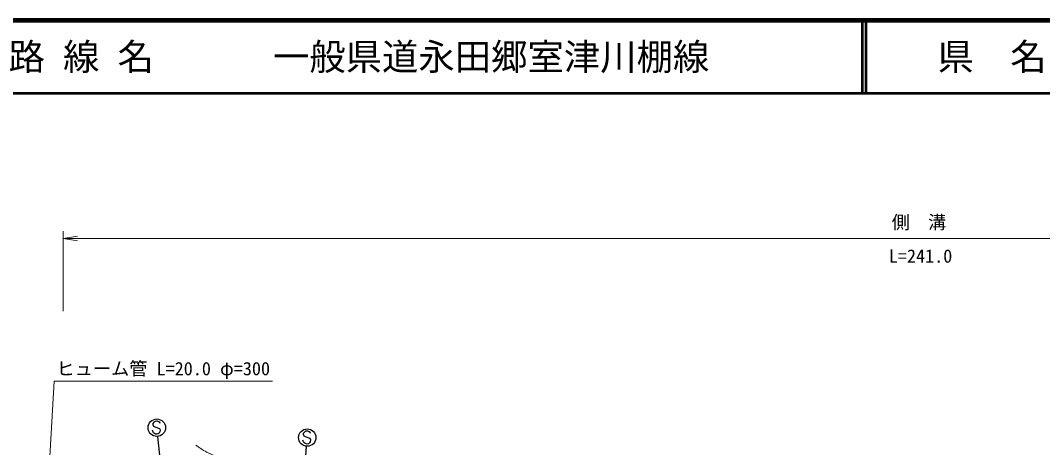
# Model space of a CAD drawing. Units: millimetres, scale not verified. Extents: x 40000 to 680000, y 20000 to 380000.
# Drawn here: x 182010 to 322569, y 321219 to 380000 of the extents above; entities that cross this region are included whole.
import ezdxf
from ezdxf.enums import TextEntityAlignment as Align

# ---------------------------------------------------------------- set-up
doc = ezdxf.new("R2010")
doc.units = ezdxf.units.MM
doc.header["$LTSCALE"] = 1000
for name, color, linetype, lineweight in [('M-STR-HTXT', 7, 'Continuous', 13), ('M-STR-STRC', 7, 'Continuous', 25), ('M-TTL', 2, 'Continuous', 140), ('M-TTL-LINE', 7, 'Continuous', 50), ('M-WORK', 1, 'Continuous', 13)]:
    doc.layers.add(name, color=color, linetype=linetype, lineweight=lineweight)
doc.layers.add('M-TTL-TXT', color=7, linetype='Continuous')
doc.styles.add('ＭＳ ゴシック', font='')
doc.styles.get('ＭＳ ゴシック').set_extended_font_data('MS Gothic')

# ---------------------------------------------------------------- blocks, each defined once
blk = doc.blocks.new('open_arrow')
at = {"color": 0, "linetype": 'Continuous', "lineweight": -2}
blk.add_lwpolyline([(7.5, 1.25), (0, 0), (7.5, -1.25)], dxfattribs=at)

msp = doc.modelspace()

# ---------------------------------------------------------------- linework, layer by layer
at = {"layer": 'M-STR-HTXT'}
for p, q in [((187873, 340000), (187873, 351000)), ((187873, 350000), (423498, 350000))]:
    msp.add_line(p, q, dxfattribs=at)
msp.add_lwpolyline([(185311, 307201), (186655, 330335), (216655, 330335)], dxfattribs=at)
at = {"layer": 'M-STR-STRC'}
for p, q in [((200370, 324702), (200215, 324536)), ((200527, 324813), (200370, 324702)), ((200726, 324854), (200527, 324813)), ((200865, 324834), (200726, 324854)), ((201038, 324747), (200865, 324834)), ((201170, 324658), (201038, 324747)), ((200199, 323469), (200152, 323601)), ((200215, 324536), (200196, 324399)), ((200196, 324399), (200299, 324180)), ((200300, 323256), (200199, 323469)), ((200299, 324180), (200480, 324092)), ((200480, 324092), (201119, 323866)), ((201179, 323386), (201094, 323207)), ((201119, 323866), (201215, 323659)), ((201211, 324524), (201170, 324658)), ((201215, 323659), (201179, 323386)), ((221052, 323345), (220898, 323178)), ((221209, 323456), (221052, 323345)), ((221409, 323496), (221209, 323456)), ((221548, 323477), (221409, 323496)), ((221721, 323390), (221548, 323477)), ((221853, 323300), (221721, 323390)), ((221894, 323166), (221853, 323300)), ((200424, 323168), (200300, 323256)), ((200599, 323078), (200424, 323168)), ((200744, 323058), (200599, 323078)), ((200945, 323092), (200744, 323058)), ((202404, 308643), (200892, 322759)), ((201094, 323207), (200945, 323092)), ((220882, 322112), (220835, 322244)), ((220898, 323178), (220879, 323042)), ((220879, 323042), (220981, 322823)), ((220982, 321899), (220882, 322112)), ((220981, 322823), (221163, 322735)), ((221106, 321811), (220982, 321899)), ((221163, 322735), (221801, 322509)), ((221862, 322029), (221777, 321850)), ((221801, 322509), (221898, 322302)), ((221898, 322302), (221862, 322029)), ((220601, 309358), (221339, 321399)), ((221282, 321721), (221106, 321811)), ((221426, 321700), (221282, 321721)), ((221627, 321735), (221426, 321700)), ((221777, 321850), (221627, 321735))]:
    msp.add_line(p, q, dxfattribs=at)
for centre in [(200764, 323952), (221447, 322595)]:
    msp.add_circle(centre, 1200, dxfattribs=at)
at = {"layer": 'M-TTL'}
msp.add_line((680000, 380000), (40000, 380000), dxfattribs=at)
at = {"layer": 'M-TTL-LINE'}
for p, q in [((297750, 380000), (297750, 370000)), ((298250, 380000), (298250, 370000)), ((40000, 370000), (680000, 370000))]:
    msp.add_line(p, q, dxfattribs=at)
at = {"layer": 'M-WORK'}
msp.add_open_spline([(206123, 321562), (207007, 320910), (207364, 320704), (208234, 320295), (209592, 319658), (210490, 319661), (211963, 319381), (213919, 319009), (215057, 319092), (217029, 318818), (219455, 318481), (220815, 318288), (223221, 317833), (226244, 317260), (227256, 316978), (230891, 316038)], degree=3, knots=[0, 0, 0, 0, 1, 1, 1, 2, 2, 2, 3, 3, 3, 4, 4, 4, 5, 5, 5, 5], dxfattribs=at)

# ---------------------------------------------------------------- block references
at = {"layer": 'M-STR-HTXT', "xscale": 267, "yscale": 267}
msp.add_blockref('open_arrow', (187873, 350000), dxfattribs=at)

# ---------------------------------------------------------------- texts
at = {"layer": 'M-STR-HTXT', "style": 'ＭＳ ゴシック'}
for s, p in [('側\u3000溝', (305575, 352234)), ('ヒューム管 L=20.0 φ=300', (201655, 332085))]:
    msp.add_text(s, height=1833, dxfattribs=at).set_placement(p, align=Align.MIDDLE_CENTER)
msp.add_text('L=241.0', height=1833, dxfattribs=at).set_placement((305790, 346115), align=Align.BOTTOM_CENTER)
at = {"layer": 'M-TTL-TXT', "style": 'ＭＳ ゴシック'}
for s, p in [('路 線 名', (180380, 375000)), ('一般県道永田郷室津川棚線', (216734, 375000))]:
    msp.add_text(s, height=3666, dxfattribs=at).set_placement(p, align=Align.MIDDLE_LEFT)
msp.add_text('県\u3000名', height=3666, dxfattribs=at).set_placement((315625, 375000), align=Align.MIDDLE_CENTER)

doc.saveas('drawing.dxf')
